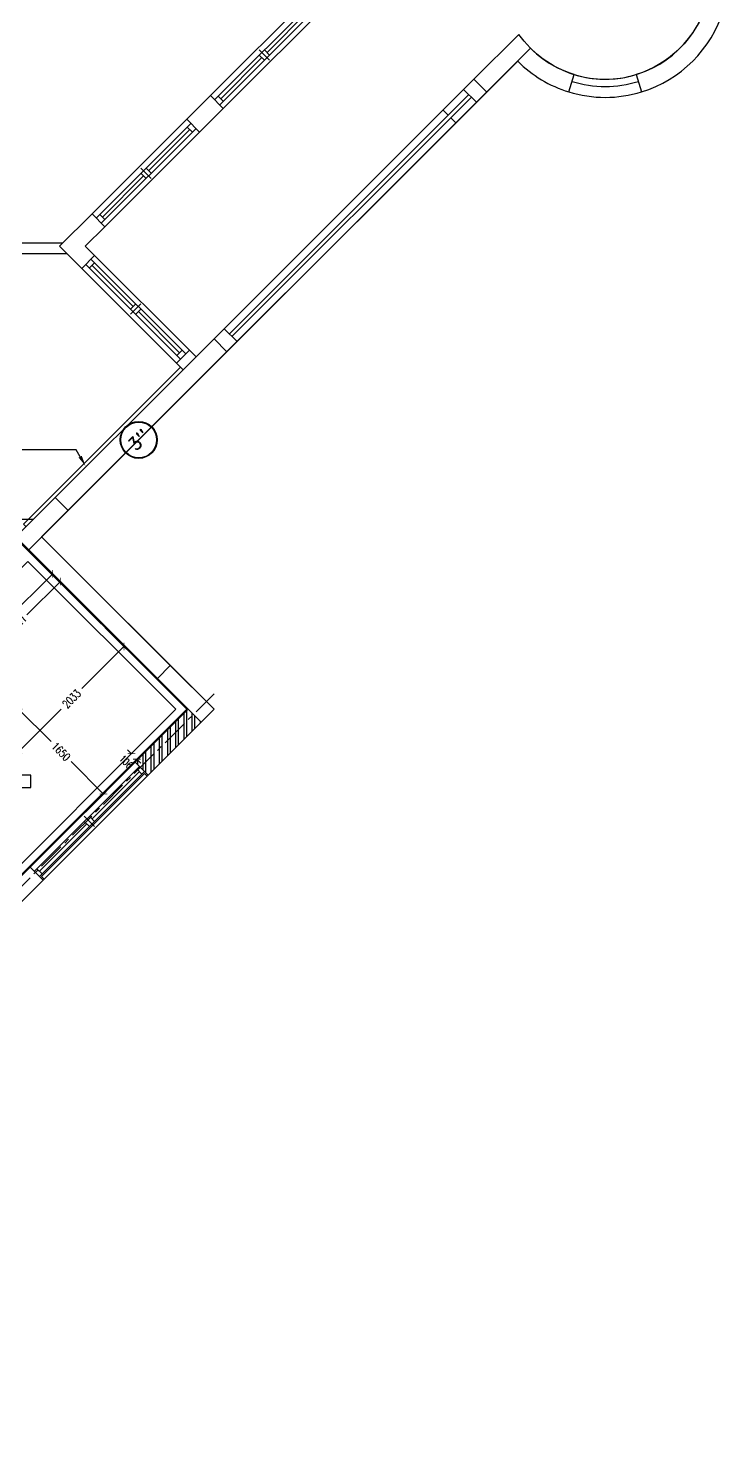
# Model space of a CAD drawing. Header units: millimetres. Extents: x 186805 to 449048, y 2167 to 51540.
# Drawn here: x 439400 to 448948, y 3555 to 23132 of the extents above; entities that cross this region are included whole.
import ezdxf
from ezdxf.enums import TextEntityAlignment as Align

# ---------------------------------------------------------------- set-up
doc = ezdxf.new("R2010")
doc.units = ezdxf.units.MM
for name, pattern in [('BC$0$XR-BAS2-BLOCK-B$1$CENTER', [2, 1.25, -0.25, 0.25, -0.25]), ('CENTER', [2, 1.25, -0.25, 0.25, -0.25]), ('HIDDEN2', [0.1875, 0.125, -0.0625])]:
    doc.linetypes.add(name, pattern=pattern)
doc.layers.get('0').update_dxf_attribs({"linetype": 'CONTINUOUS'})
doc.layers.get('Defpoints').update_dxf_attribs({"linetype": 'CONTINUOUS'})
for name, color, linetype, lineweight in [('0-60x60-C', 3, 'CONTINUOUS', 13), ('BC$0$a-conc', 6, 'CONTINUOUS', 30), ('wall', 4, 'CONTINUOUS', 25)]:
    doc.layers.add(name, color=color, linetype=linetype, lineweight=lineweight)
for name, color, linetype in [('0-cornice-C', 3, 'CONTINUOUS'), ('0TG-grid', 9, 'CENTER'), ('5 cm Ins.plasticboard', 211, 'CONTINUOUS'), ('A-ABOVE DOOR', 1, 'HIDDEN2'), ('A-CONC-BLDG', 6, 'CONTINUOUS'), ('A-FLORRAIL', 92, 'CONTINUOUS'), ('A-JOINT', 4, 'CONTINUOUS'), ('a-proj', 40, 'CONTINUOUS'), ('a-wall', 140, 'CONTINUOUS'), ('A-WIND', 4, 'CONTINUOUS'), ('ALAN', 6, 'CONTINUOUS'), ('BC$0$SHORE-AXE$0$A-SYMBOLS', 55, 'CONTINUOUS'), ('BC-A-HATCH', 8, 'CONTINUOUS'), ('dimension', 7, 'CONTINUOUS'), ('HATCH', 8, 'CONTINUOUS'), ('TEXT', 3, 'CONTINUOUS'), ('txt1', 4, 'CONTINUOUS')]:
    doc.layers.add(name, color=color, linetype=linetype)
doc.styles.add('BC$0$SHORE-AXE$0$ROMAND', font='ROMAND')
doc.styles.add('ROMANS_075', font='romans.shx', dxfattribs={"width": 0.75})
doc.dimstyles.new('ARCH_1-50B$0', dxfattribs={"dimscale": 1000, "dimtxt": 0.11, "dimasz": 0.075, "dimexe": 0.05, "dimexo": 0.05, "dimgap": 0.055, "dimtad": 0, "dimdec": 0, "dimrnd": 1, "dimzin": 12, "dimdsep": 46, "dimtxsty": 'ROMANS_075', "dimblk1": 'ARCHTICK', "dimblk2": 'ARCHTICK', "dimsah": 1, "dimcen": 0.07, "dimclrd": 9, "dimclre": 9, "dimadec": 0, "dimazin": 0, "dimtfac": 1, "dimtdec": 0, "dimtofl": 0, "dimtmove": 0, "dimatfit": 3, "dimldrblk": 'ARCHTICK', "dimfxl": 0.05, "dimtolj": 1, "dimtzin": 12, "dimarcsym": 0})

# ---------------------------------------------------------------- blocks, each defined once
blk = doc.blocks.new('A$C7C4A1575')
at = {"layer": '5 cm Ins.plasticboard', "color": 8}
blk.add_line((9691, 35215), (7534, 33057), dxfattribs=at)
at = {"layer": 'A-ABOVE DOOR', "color": 8, "linetype": 'Continuous'}
for p, q in [((9422, 40107), (7979, 38664)), ((9598, 39930), (8156, 38487)), ((8891, 31699), (7590, 33000)), ((7413, 32824), (8714, 31522)), ((7272, 29825), (8573, 31126)), ((8750, 30950), (7449, 29649)), ((5009, 27563), (6947, 29500)), ((7124, 29323), (5186, 27386))]:
    blk.add_line(p, q, dxfattribs=at)
at = {"layer": 'A-CONC-BLDG', "color": 8}
for points in [[(7675, 37158), (7852, 37335), (7251, 37936), (7074, 37759)], [(9620, 35567), (6897, 32845), (7074, 32668), (9796, 35390)]]:
    blk.add_lwpolyline(points, close=True, dxfattribs=at)
for points in [[(1274, 29033), (1200, 29272, 0.248358), (75, 28147), (314, 28074, -0.248358)], [(3503, 29097), (3326, 29274), (2902, 28850, 0.122321), (2200, 29272), (2126, 29033, -0.166552), (2887, 28481)]]:
    blk.add_lwpolyline(points, format="xyb", close=True, dxfattribs=at)
at = {"layer": 'A-FLORRAIL', "color": 8}
for p, q in [((3326, 29274), (6897, 32845)), ((6933, 32527), (6756, 32703)), ((3503, 29097), (7074, 32668)), ((3538, 29345), (6827, 32633)), ((3574, 29309), (6862, 32597)), ((3751, 29698), (3821, 29627)), ((3857, 29592), (3927, 29521)), ((3468, 29415), (3645, 29238))]:
    blk.add_line(p, q, dxfattribs=at)
at = {"layer": 'A-JOINT', "color": 8}
blk.add_lwpolyline([(9656, 35250), (9691, 35215), (7534, 33057)], dxfattribs=at)
at = {"layer": 'a-proj', "color": 8}
for radius in [1700, 1550, 1450]:
    blk.add_arc((1700, 27647), radius, 72.8954, 107.1046, dxfattribs=at)
at = {"layer": 'a-wall', "color": 8}
for p, q in [((9422, 40107), (10808, 41493)), ((10327, 40658), (9598, 39930)), ((9598, 39930), (9422, 40107)), ((7251, 37936), (7979, 38664)), ((7979, 38664), (8156, 38487)), ((8156, 38487), (7428, 37759)), ((7852, 37335), (9620, 35567)), ((9443, 35390), (7675, 37158)), ((9556, 35150), (13749, 35150)), ((7590, 33000), (7498, 33092)), ((7321, 32915), (7413, 32824)), ((7413, 32824), (7590, 33000)), ((8714, 31522), (8891, 31699)), ((8714, 31522), (8842, 31395)), ((8891, 31699), (9195, 31395)), ((8573, 31126), (8842, 31395)), ((9195, 31395), (8750, 30950)), ((9090, 31500), (12619, 31500)), ((9150, 31350), (12619, 31350)), ((8750, 30950), (8573, 31126)), ((7272, 29825), (6947, 29500)), ((7272, 29825), (7449, 29649)), ((7124, 29323), (7449, 29649)), ((6947, 29500), (7124, 29323))]:
    blk.add_line(p, q, dxfattribs=at)
at = {"layer": 'A-WIND', "color": 8}
for p, q in [((8029, 38615), (9471, 40057)), ((8099, 38544), (9542, 39986)), ((9471, 39986), (8821, 39336)), ((9506, 39951), (9436, 40022)), ((8714, 39371), (8856, 39230)), ((8856, 39301), (8785, 39371)), ((8750, 39265), (8099, 38615)), ((8785, 39230), (8714, 39301)), ((8135, 38579), (8064, 38650)), ((7583, 32894), (7512, 32824)), ((7534, 32944), (8835, 31643)), ((7463, 32873), (8764, 31572)), ((8113, 32293), (7548, 32859)), ((8149, 32329), (8078, 32258)), ((8078, 32187), (8220, 32329)), ((8220, 32258), (8149, 32187)), ((8750, 31657), (8184, 32222)), ((8785, 31692), (8714, 31621)), ((7321, 29776), (8623, 31077)), ((7392, 29705), (8693, 31006)), ((8608, 30992), (8043, 30426)), ((8644, 30957), (8573, 31027)), ((7972, 30356), (7406, 29790)), ((7937, 30462), (8078, 30320)), ((8007, 30320), (7937, 30391)), ((8078, 30391), (8007, 30462)), ((7442, 29755), (7371, 29825)), ((5059, 27513), (6996, 29451)), ((5129, 27442), (7067, 29380)), ((6982, 29366), (6416, 28800)), ((7017, 29330), (6947, 29401)), ((6310, 28835), (6452, 28694)), ((6452, 28765), (6381, 28835)), ((6346, 28729), (5780, 28164)), ((6381, 28694), (6310, 28765))]:
    blk.add_line(p, q, dxfattribs=at)
at = {"layer": 'ALAN', "color": 8}
blk.add_lwpolyline([(14711, 45396), (9407, 40093), (9443, 40057), (8029, 38643), (7993, 38678), (7074, 37759), (9443, 35390), (2725, 28673, 2.414214), (2725, 26622)], format="xyb", dxfattribs=at)
at = {"layer": 'txt1', "color": 8}
for p, q in [((8913, 34287), (8967, 34193)), ((8967, 34193), (10236, 34193))]:
    blk.add_line(p, q, dxfattribs=at)
blk.add_solid([(8838, 34417), (8935, 34299), (8891, 34274)], dxfattribs=at)
blk = doc.blocks.new('A$C32DD6ECA')
at = {"layer": '0-60x60-C', "color": 16, "xscale": 0.04183124983683228, "yscale": 0.04183124983683228, "zscale": 0.04183124983683228, "rotation": 180}
blk.add_blockref('A$C7C4A1575', (4397.08, 2202.64), dxfattribs=at)
blk = doc.blocks.new('W1')
at = {"layer": 'A-WIND'}
for p, q in [((-1000, 230), (-1000, 30)), ((-2020, 180), (20, 180)), ((-2020, 80), (20, 80)), ((-1970, 80), (-1970, 180)), ((-1050, 130), (-1970, 130)), ((-1050, 80), (-1050, 180)), ((-950, 80), (-950, 180)), ((-30, 130), (-950, 130)), ((-30, 80), (-30, 180))]:
    blk.add_line(p, q, dxfattribs=at)
blk = doc.blocks.new('BC$0$SHORE-AXE$0$A-SYM18')
at = {"color": 0, "linetype": 'ByBlock'}
blk.add_line((0, 266), (0, 0), dxfattribs=at)
for radius in [508, 500, 492]:
    blk.add_circle((0, 774), radius, dxfattribs=at)
at = {"color": 0, "linetype": 'ByBlock', "style": 'BC$0$SHORE-AXE$0$ROMAND'}
blk.add_attdef('AXE_NUMBER', text='', height=360, dxfattribs=at).set_placement((0, 774), align=Align.MIDDLE)
blk = doc.blocks.new('_ArchTick')
at = {"color": 0, "linetype": 'ByBlock', "const_width": 0.15}
blk.add_lwpolyline([(-0.5, -0.5), (0.5, 0.5)], dxfattribs=at)
blk = doc.blocks.new('*D188')
at = {"layer": 'Defpoints', "color": 0, "transparency": 16777216}
for p in [(-562226, -206931), (-561897, -207260), (-563676, -208381)]:
    blk.add_point(p, dxfattribs=at)
at = {"layer": 'dimension', "color": 9, "lineweight": -2, "transparency": 16777216}
for p, q in [((-562191, -206967), (-561862, -207295)), ((-561897, -207260), (-562540, -207903)), ((-563347, -208710), (-562704, -208067)), ((-563641, -208416), (-563312, -208745))]:
    blk.add_line(p, q, dxfattribs=at)
at = {"layer": 'dimension', "color": 9, "lineweight": -2, "transparency": 16777216, "xscale": 75, "yscale": 75, "zscale": 75}
for p, rotation in [((-561897, -207260), 44.99999999998274), ((-563347, -208710), 224.9999999999827)]:
    blk.add_blockref('_ArchTick', p, dxfattribs=dict(at, rotation=rotation))
at = {"layer": 'dimension', "color": 0, "transparency": 16777216, "insert": (-562622, -207985), "char_height": 100, "attachment_point": 5, "rotation": 45, "style": 'ROMANS_075'}
blk.add_mtext('\\A1;EQ', dxfattribs=at)
blk = doc.blocks.new('*D106')
at = {"layer": 'Defpoints', "color": 0, "transparency": 16777216}
for p in [(-560817, -209735), (-560742, -209810), (-560741, -209809)]:
    blk.add_point(p, dxfattribs=at)
at = {"layer": 'dimension', "color": 9, "lineweight": -2, "transparency": 16777216}
for p, q in [((-560816, -209734), (-560869, -209681)), ((-560782, -209700), (-560781, -209698)), ((-560741, -209809), (-560688, -209862)), ((-560707, -209775), (-560706, -209773))]:
    blk.add_line(p, q, dxfattribs=at)
at = {"layer": 'dimension', "color": 9, "lineweight": -2, "transparency": 16777216, "xscale": 75, "yscale": 75, "zscale": 75}
for p, rotation in [((-560816, -209734), 314.9999999999778), ((-560741, -209809), 134.9999999999778)]:
    blk.add_blockref('_ArchTick', p, dxfattribs=dict(at, rotation=rotation))
at = {"layer": 'dimension', "color": 0, "transparency": 16777216, "insert": (-560889, -209846), "char_height": 100, "attachment_point": 5, "rotation": 315, "style": 'ROMANS_075'}
blk.add_mtext('\\A1;106', dxfattribs=at)
blk = doc.blocks.new('*D127')
at = {"layer": 'Defpoints', "color": 0, "transparency": 16777216}
for p in [(-562077, -207080), (-561792, -207366), (-563387, -208092)]:
    blk.add_point(p, dxfattribs=at)
at = {"layer": 'dimension', "color": 9, "lineweight": -2, "transparency": 16777216}
for p, q in [((-562042, -207115), (-561756, -207401)), ((-561792, -207366), (-562251, -207825)), ((-562952, -208526), (-562493, -208067)), ((-563351, -208127), (-562917, -208562))]:
    blk.add_line(p, q, dxfattribs=at)
at = {"layer": 'dimension', "color": 9, "lineweight": -2, "transparency": 16777216, "xscale": 75, "yscale": 75, "zscale": 75}
for p, rotation in [((-561792, -207366), 45), ((-562952, -208526), 225)]:
    blk.add_blockref('_ArchTick', p, dxfattribs=dict(at, rotation=rotation))
at = {"layer": 'dimension', "color": 0, "transparency": 16777216, "insert": (-562372, -207946), "char_height": 100, "attachment_point": 5, "rotation": 45, "style": 'ROMANS_075'}
blk.add_mtext('\\A1;1641', dxfattribs=at)
blk = doc.blocks.new('*D210')
at = {"layer": 'Defpoints', "color": 0, "transparency": 16777216}
for p in [(-562649, -209405), (-561199, -210288), (-561483, -210572)]:
    blk.add_point(p, dxfattribs=at)
at = {"layer": 'dimension', "color": 9, "lineweight": -2, "transparency": 16777216}
for p, q in [((-562614, -209370), (-562330, -209086)), ((-562365, -209121), (-561920, -209567)), ((-561199, -210288), (-561645, -209842)), ((-561447, -210536), (-561164, -210252))]:
    blk.add_line(p, q, dxfattribs=at)
at = {"layer": 'dimension', "color": 9, "lineweight": -2, "transparency": 16777216, "xscale": 75, "yscale": 75, "zscale": 75}
for p, rotation in [((-562365, -209121), 134.9999999997105), ((-561199, -210288), 314.9999999997105)]:
    blk.add_blockref('_ArchTick', p, dxfattribs=dict(at, rotation=rotation))
at = {"layer": 'dimension', "color": 0, "transparency": 16777216, "insert": (-561782, -209705), "char_height": 110, "attachment_point": 5, "rotation": 315, "style": 'ROMANS_075'}
blk.add_mtext('\\A1;1650', dxfattribs=at)
blk = doc.blocks.new('*D211')
at = {"layer": 'Defpoints', "color": 0, "transparency": 16777216}
for p in [(-561212, -207967), (-560918, -208260), (-562650, -209405)]:
    blk.add_point(p, dxfattribs=at)
at = {"layer": 'dimension', "color": 9, "lineweight": -2, "transparency": 16777216}
for p, q in [((-561176, -208002), (-560883, -208296)), ((-560918, -208260), (-561496, -208838)), ((-562356, -209698), (-561779, -209121)), ((-562614, -209440), (-562321, -209733))]:
    blk.add_line(p, q, dxfattribs=at)
at = {"layer": 'dimension', "color": 9, "lineweight": -2, "transparency": 16777216, "xscale": 75, "yscale": 75, "zscale": 75}
for p, rotation in [((-560918, -208260), 44.99999999999189), ((-562356, -209698), 224.9999999999919)]:
    blk.add_blockref('_ArchTick', p, dxfattribs=dict(at, rotation=rotation))
at = {"layer": 'dimension', "color": 0, "transparency": 16777216, "insert": (-561637, -208979), "char_height": 110, "attachment_point": 5, "rotation": 45, "style": 'ROMANS_075'}
blk.add_mtext('\\A1;2033', dxfattribs=at)
blk = doc.blocks.new('A$C35C014DB')
at = {"layer": 'BC-A-HATCH'}
h = blk.add_hatch(dxfattribs=at)
h.set_pattern_fill('ANSI32', color=8, scale=300, angle=45, style=0)
h.set_pattern_definition([(270, (-87662.5, -5465.6), (-112.5, -2e-14), []), (270, (-87625, -5503.1), (-112.5, -2e-14), [])])
h.paths.add_polyline_path([(21134.6, 9983.7), (20957.8, 10160.5), (21686.1, 10888.8), (21862.9, 10712.1)])
at = {"color": 9}
blk.add_lwpolyline([(18256.7, 7480.6), (21664.9, 10888.8), (19320.8, 13232.9), (15480.1, 13232.9), (15480.1, 12732.9), (14110.5, 12732.9), (12284.6, 10907), (13111.9, 10079.7), (14695.2, 11662.9), (15134.9, 11662.9), (18065.7, 8732.2), (17535.4, 8201.8)], close=True, dxfattribs=at)
at = {"layer": '0-cornice-C', "color": 1}
blk.add_lwpolyline([(19483.5, 12920.4), (16755.5, 10192.3), (18787, 8160.8), (21515, 10888.8)], close=True, dxfattribs=at)
at = {"layer": '0TG-grid', "linetype": 'BC$0$XR-BAS2-BLOCK-B$1$CENTER', "ltscale": 300}
for p, q in [((19670.9, 13257.6), (20731.5, 14318.3)), ((11609.8, 671.1), (22039.7, 11101))]:
    blk.add_line(p, q, dxfattribs=at)
at = {"layer": 'A-ABOVE DOOR', "linetype": 'Continuous'}
for p, q in [((19515.3, 8718), (20957.8, 10160.5)), ((19692.1, 8541.2), (21134.6, 9983.7))]:
    blk.add_line(p, q, dxfattribs=at)
at = {"layer": 'A-CONC-BLDG'}
blk.add_lwpolyline([(19857.6, 13797.9), (19317.3, 13257.6), (19494.1, 13080.9), (20034.4, 13621.2)], dxfattribs=at)
at = {"layer": 'BC$0$a-conc'}
blk.add_line((19857.6, 13797.9), (20034.4, 13621.2), dxfattribs=at)
blk.add_line((19857.6, 13797.9), (20034.4, 13621.2), dxfattribs=at)
at = {"layer": 'HATCH'}
blk.add_lwpolyline([(21438.6, 11489.9), (21261.9, 11313.1), (21862.9, 10712.1), (22039.7, 10888.8)], close=True, dxfattribs=at)
at = {"layer": 'TEXT', "color": 4}
blk.add_lwpolyline([(18769.5, 9813.1), (19522, 9813.1), (19522, 9984.9), (18769.5, 9984.9)], close=True, dxfattribs=at)
at = {"layer": 'wall'}
for p, q in [((19557.6, 13497.9), (15215.1, 13497.9)), ((19670.9, 13257.6), (21438.6, 11489.9)), ((21261.9, 11313.1), (19494.1, 13080.9)), ((20957.8, 10160.5), (21686.1, 10888.8)), ((21862.9, 10712.1), (21134.6, 9983.7)), ((21134.6, 9983.7), (20957.8, 10160.5)), ((18787, 7989.7), (19515.3, 8718)), ((19515.3, 8718), (19692.1, 8541.2)), ((19692.1, 8541.2), (18306.1, 7155.3))]:
    blk.add_line(p, q, dxfattribs=at)
at = {"layer": 'A-WIND', "rotation": 225.0000000000737}
blk.add_blockref('W1', (19529.4, 8732.2), dxfattribs=at)
at = {"layer": 'BC$0$SHORE-AXE$0$A-SYMBOLS'}
ref = blk.add_blockref('BC$0$SHORE-AXE$0$A-SYM18', (20731.5, 14318.3), dxfattribs=dict(at, xscale=0.5000000000039431, yscale=0.5000000000039431, zscale=0.5000000000039431, rotation=315))
ref.add_attrib('AXE_NUMBER', '3"', dxfattribs={"layer": '0', "color": 3, "linetype": 'ByBlock', "height": 180, "rotation": 45, "style": 'BC$0$SHORE-AXE$0$ROMAND'}).set_placement((21005, 14591.8), align=Align.MIDDLE)
at = {"layer": 'dimension'}
dim = blk.add_aligned_dim(p1=(18044.5, 11631.3), p2=(19494.1, 13080.9), distance=-465.2, text='EQ', dimstyle='ARCH_1-50B$0', override={"dimtxt": 0.1, "dimtmove": 2}, dxfattribs=at)
dim.commit()
dim.dimension.update_dxf_attribs({"geometry": '*D188', "text_midpoint": (19098.2, 12027.2), "insert": (581720.5, 220012)})
dim = blk.add_linear_dim(base=(19928.8, 12646.1), p1=(18333.7, 11920.5), p2=(19643, 12931.9), angle=225, dimstyle='ARCH_1-50B$0', override={"dimtxt": 0.1, "dimtmove": 2}, dxfattribs=at)
dim.commit()
dim.dimension.update_dxf_attribs({"geometry": '*D127', "text_midpoint": (19348.7, 12065.9), "insert": (581720.5, 220012)})
at = {"layer": 'dimension', "color": 2}
for p1, p2, distance, picture, middle in [((19070.9, 10607.3), (20508.6, 12045.1), -414.9, '*D211', (20083.1, 11032.8)), ((19071.3, 10606.8), (20237.7, 9440.4), 401.5, '*D210', (19938.4, 10307.5))]:
    dim = blk.add_aligned_dim(p1=p1, p2=p2, distance=distance, dimstyle='ARCH_1-50B$0', dxfattribs=at)
    dim.commit()
    dim.dimension.update_dxf_attribs({"geometry": picture, "text_midpoint": middle, "insert": (581720.5, 220012)})
at = {"layer": 'dimension'}
dim = blk.add_linear_dim(base=(20979.5, 10203.4), p1=(20903.1, 10276.9), p2=(20978, 10202), angle=315, dimstyle='ARCH_1-50B$0', override={"dimtxt": 0.1, "dimtmove": 2}, dxfattribs=at)
dim.commit()
dim.dimension.update_dxf_attribs({"geometry": '*D106', "text_midpoint": (20831.5, 10165.7), "dimtype": 129, "insert": (581720.5, 220012)})

msp = doc.modelspace()

# ---------------------------------------------------------------- block references
at = {"linetype": 'ByBlock'}
msp.add_blockref('A$C35C014DB', (419909.3, 2884.3), dxfattribs=at)
at = {"layer": '0-60x60-C', "color": 16, "xscale": 23.90557308239969, "yscale": 23.90557308239969, "zscale": 23.90557308239969}
msp.add_blockref('A$C32DD6ECA', (343908.2, -1123), dxfattribs=at)

doc.saveas('drawing.dxf')
